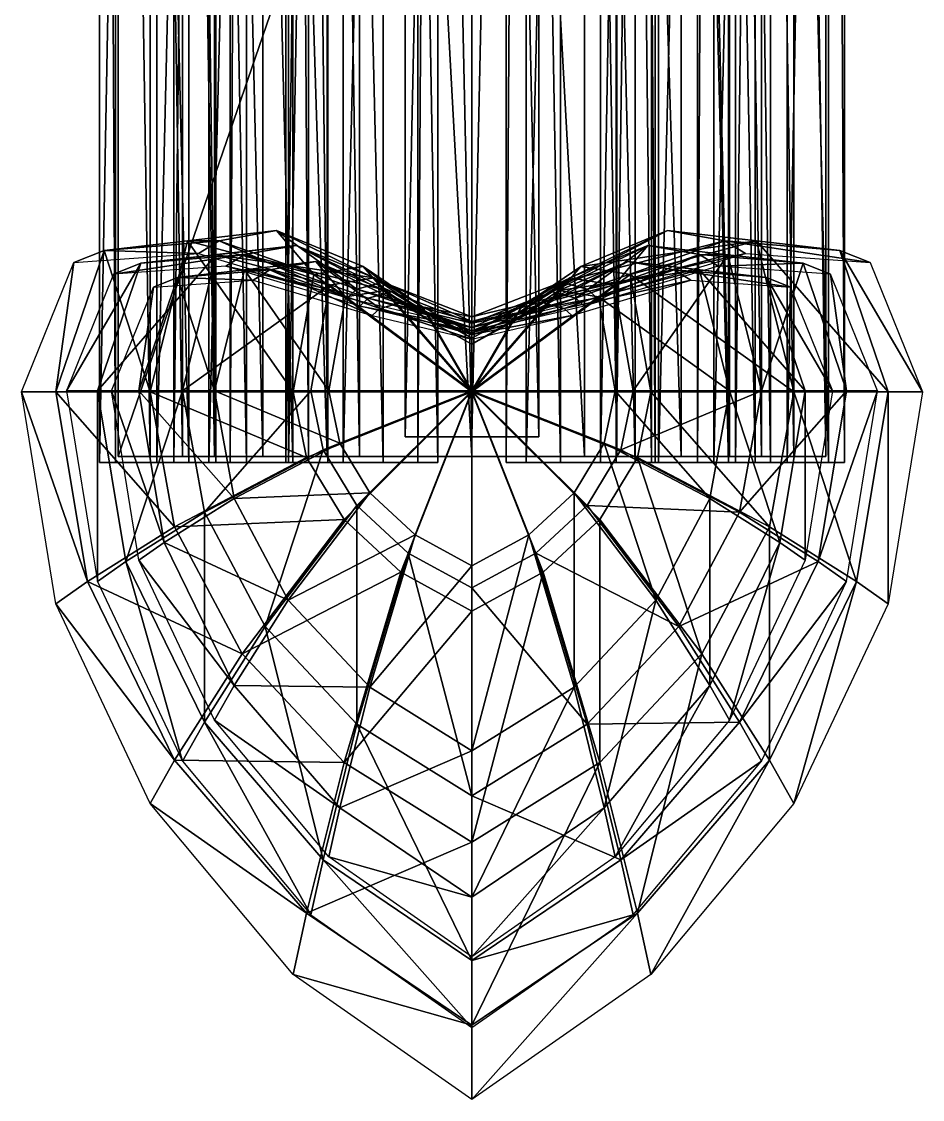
# Model space of a CAD drawing. Header units: metres. Extents: x -1.83 to 1.83, y -2.28 to 6.34.
# Drawn here: x -0.875 to 0.875, y -2.285 to -0.19 of the extents above; entities that cross this region are included whole.
import ezdxf

# ---------------------------------------------------------------- set-up
doc = ezdxf.new("R2010")
doc.units = ezdxf.units.M

msp = doc.modelspace()

# ---------------------------------------------------------------- linework, layer by layer
at = {"layer": 'Prism'}
for points in [[(-0.3562, -1.047, 0.4436), (-0.2502, 4.953, 0.5496), (-0.2502, -1.047, 0.5496)], [(-0.3562, -1.047, 0.4436), (-0.3562, 4.953, 0.4436), (-0.2502, 4.953, 0.5496)], [(-0.3174, -1.047, 0.2987), (-0.3562, 4.953, 0.4436), (-0.3562, -1.047, 0.4436)], [(-0.3174, -1.047, 0.2987), (-0.3174, 4.953, 0.2987), (-0.3562, 4.953, 0.4436)], [(-0.1725, -1.047, 0.2598), (-0.3174, 4.953, 0.2987), (-0.3174, -1.047, 0.2987)], [(-0.1725, -1.047, 0.2598), (-0.1725, 4.953, 0.2598), (-0.3174, 4.953, 0.2987)], [(-0.2502, -1.047, 0.5496), (-0.1053, 4.953, 0.5108), (-0.1053, -1.047, 0.5108)], [(-0.2502, -1.047, 0.5496), (-0.2502, 4.953, 0.5496), (-0.1053, 4.953, 0.5108)], [(-0.0665, -1.047, 0.3659), (-0.1725, 4.953, 0.2598), (-0.1725, -1.047, 0.2598)], [(-0.0665, -1.047, 0.3659), (-0.0665, 4.953, 0.3659), (-0.1725, 4.953, 0.2598)], [(-0.1053, -1.047, 0.5108), (-0.0665, 4.953, 0.3659), (-0.0665, -1.047, 0.3659)], [(-0.1053, -1.047, 0.5108), (-0.1053, 4.953, 0.5108), (-0.0665, 4.953, 0.3659)], [(-0.1053, -1.047, 0.5108), (-0.3562, -1.047, 0.4436), (-0.2502, -1.047, 0.5496)], [(-0.1725, -1.047, 0.2598), (-0.3562, -1.047, 0.4436), (-0.1053, -1.047, 0.5108)], [(-0.3174, -1.047, 0.2987), (-0.3562, -1.047, 0.4436), (-0.1725, -1.047, 0.2598)], [(-0.1053, -1.047, 0.5108), (-0.0665, -1.047, 0.3659), (-0.1725, -1.047, 0.2598)]]:
    msp.add_3dface(points, dxfattribs=at)
at = {"layer": 'Prism 1'}
for points in [[(-0.5795, -1.047, 0.3274), (-0.5114, 4.953, 0.4611), (-0.5114, -1.047, 0.4611)], [(-0.5795, -1.047, 0.3274), (-0.5795, 4.953, 0.3274), (-0.5114, 4.953, 0.4611)], [(-0.4978, -1.047, 0.2016), (-0.5795, 4.953, 0.3274), (-0.5795, -1.047, 0.3274)], [(-0.4978, -1.047, 0.2016), (-0.4978, 4.953, 0.2016), (-0.5795, 4.953, 0.3274)], [(-0.5114, -1.047, 0.4611), (-0.3616, 4.953, 0.4689), (-0.3616, -1.047, 0.4689)], [(-0.5114, -1.047, 0.4611), (-0.5114, 4.953, 0.4611), (-0.3616, 4.953, 0.4689)], [(-0.348, -1.047, 0.2095), (-0.4978, 4.953, 0.2016), (-0.4978, -1.047, 0.2016)], [(-0.348, -1.047, 0.2095), (-0.348, 4.953, 0.2095), (-0.4978, 4.953, 0.2016)], [(-0.3616, -1.047, 0.4689), (-0.2799, 4.953, 0.3431), (-0.2799, -1.047, 0.3431)], [(-0.3616, -1.047, 0.4689), (-0.3616, 4.953, 0.4689), (-0.2799, 4.953, 0.3431)], [(-0.2799, -1.047, 0.3431), (-0.348, 4.953, 0.2095), (-0.348, -1.047, 0.2095)], [(-0.2799, -1.047, 0.3431), (-0.2799, 4.953, 0.3431), (-0.348, 4.953, 0.2095)], [(-0.3616, -1.047, 0.4689), (-0.5795, -1.047, 0.3274), (-0.5114, -1.047, 0.4611)], [(-0.348, -1.047, 0.2095), (-0.5795, -1.047, 0.3274), (-0.3616, -1.047, 0.4689)], [(-0.4978, -1.047, 0.2016), (-0.5795, -1.047, 0.3274), (-0.348, -1.047, 0.2095)], [(-0.3616, -1.047, 0.4689), (-0.2799, -1.047, 0.3431), (-0.348, -1.047, 0.2095)]]:
    msp.add_3dface(points, dxfattribs=at)
at = {"layer": 'Prism 17'}
for points in [[(-0.6875, -1.0354, 0.0393), (0.6875, 2.9646, 0.0393), (0.6875, -1.0354, 0.0393)], [(-0.6875, -1.0354, 0.0393), (-0.6875, 2.9646, 0.0393), (0.6875, 2.9646, 0.0393)], [(-0.625, -1.0354, -0.0545), (-0.6875, 2.9646, 0.0393), (-0.6875, -1.0354, 0.0393)], [(-0.625, -1.0354, -0.0545), (-0.625, 2.9646, -0.0545), (-0.6875, 2.9646, 0.0393)], [(-0.5625, -1.0354, 0.008), (-0.625, 2.9646, -0.0545), (-0.625, -1.0354, -0.0545)], [(-0.5625, -1.0354, 0.008), (-0.5625, 2.9646, 0.008), (-0.625, 2.9646, -0.0545)], [(-0.5, -1.0354, -0.0857), (-0.5625, 2.9646, 0.008), (-0.5625, -1.0354, 0.008)], [(-0.5, -1.0354, -0.0857), (-0.5, 2.9646, -0.0857), (-0.5625, 2.9646, 0.008)], [(-0.4063, -1.0354, -0.0232), (-0.5, 2.9646, -0.0857), (-0.5, -1.0354, -0.0857)], [(-0.4063, -1.0354, -0.0232), (-0.4063, 2.9646, -0.0232), (-0.5, 2.9646, -0.0857)], [(-0.2813, -1.0354, -0.117), (-0.4063, 2.9646, -0.0232), (-0.4063, -1.0354, -0.0232)], [(-0.2813, -1.0354, -0.117), (-0.2813, 2.9646, -0.117), (-0.4063, 2.9646, -0.0232)], [(-0.2188, -1.0354, -0.0545), (-0.2813, 2.9646, -0.117), (-0.2813, -1.0354, -0.117)], [(-0.2188, -1.0354, -0.0545), (-0.2188, 2.9646, -0.0545), (-0.2813, 2.9646, -0.117)], [(0, -1.0354, -0.117), (-0.2188, 2.9646, -0.0545), (-0.2188, -1.0354, -0.0545)], [(0, -1.0354, -0.117), (0, 2.9646, -0.117), (-0.2188, 2.9646, -0.0545)], [(0.2187, -1.0354, -0.0545), (0, 2.9646, -0.117), (0, -1.0354, -0.117)], [(0.2187, -1.0354, -0.0545), (0.2187, 2.9646, -0.0545), (0, 2.9646, -0.117)], [(0.2812, -1.0354, -0.117), (0.2187, 2.9646, -0.0545), (0.2187, -1.0354, -0.0545)], [(0.2812, -1.0354, -0.117), (0.2812, 2.9646, -0.117), (0.2187, 2.9646, -0.0545)], [(0.4062, -1.0354, -0.0232), (0.2812, 2.9646, -0.117), (0.2812, -1.0354, -0.117)], [(0.4062, -1.0354, -0.0232), (0.4062, 2.9646, -0.0232), (0.2812, 2.9646, -0.117)], [(0.5, -1.0354, -0.0857), (0.4062, 2.9646, -0.0232), (0.4062, -1.0354, -0.0232)], [(0.5, -1.0354, -0.0857), (0.5, 2.9646, -0.0857), (0.4062, 2.9646, -0.0232)], [(0.5625, -1.0354, 0.008), (0.5, 2.9646, -0.0857), (0.5, -1.0354, -0.0857)], [(0.5625, -1.0354, 0.008), (0.5625, 2.9646, 0.008), (0.5, 2.9646, -0.0857)], [(0.625, -1.0354, -0.0545), (0.5625, 2.9646, 0.008), (0.5625, -1.0354, 0.008)], [(0.625, -1.0354, -0.0545), (0.625, 2.9646, -0.0545), (0.5625, 2.9646, 0.008)], [(0.6875, -1.0354, 0.0393), (0.625, 2.9646, -0.0545), (0.625, -1.0354, -0.0545)], [(0.6875, -1.0354, 0.0393), (0.6875, 2.9646, 0.0393), (0.625, 2.9646, -0.0545)], [(-0.5625, -1.0354, 0.008), (-0.6875, -1.0354, 0.0393), (0.5625, -1.0354, 0.008)], [(-0.625, -1.0354, -0.0545), (-0.6875, -1.0354, 0.0393), (-0.5625, -1.0354, 0.008)], [(-0.6875, -1.0354, 0.0393), (0.6875, -1.0354, 0.0393), (0.5625, -1.0354, 0.008)], [(-0.4063, -1.0354, -0.0232), (-0.5625, -1.0354, 0.008), (0.4062, -1.0354, -0.0232)], [(-0.4063, -1.0354, -0.0232), (-0.5, -1.0354, -0.0857), (-0.5625, -1.0354, 0.008)], [(0.5625, -1.0354, 0.008), (0.4062, -1.0354, -0.0232), (-0.5625, -1.0354, 0.008)], [(-0.2813, -1.0354, -0.117), (-0.4063, -1.0354, -0.0232), (-0.2188, -1.0354, -0.0545)], [(-0.2188, -1.0354, -0.0545), (-0.4063, -1.0354, -0.0232), (0.2187, -1.0354, -0.0545)], [(0.2187, -1.0354, -0.0545), (-0.4063, -1.0354, -0.0232), (0.4062, -1.0354, -0.0232)], [(-0.2188, -1.0354, -0.0545), (0.2187, -1.0354, -0.0545), (0, -1.0354, -0.117)], [(0.4062, -1.0354, -0.0232), (0.2812, -1.0354, -0.117), (0.2187, -1.0354, -0.0545)], [(0.5625, -1.0354, 0.008), (0.5, -1.0354, -0.0857), (0.4062, -1.0354, -0.0232)], [(0.5625, -1.0354, 0.008), (0.6875, -1.0354, 0.0393), (0.625, -1.0354, -0.0545)]]:
    msp.add_3dface(points, dxfattribs=at)
at = {"layer": 'Prism 2'}
for points in [[(-0.7237, -1.047, 0.2018), (-0.6122, 4.953, 0.3021), (-0.6122, -1.047, 0.3021)], [(-0.7237, -1.047, 0.2018), (-0.7237, 4.953, 0.2018), (-0.6122, 4.953, 0.3021)], [(-0.6925, -1.047, 0.0551), (-0.7237, 4.953, 0.2018), (-0.7237, -1.047, 0.2018)], [(-0.6925, -1.047, 0.0551), (-0.6925, 4.953, 0.0551), (-0.7237, 4.953, 0.2018)], [(-0.5498, -1.047, 0.0087), (-0.6925, 4.953, 0.0551), (-0.6925, -1.047, 0.0551)], [(-0.5498, -1.047, 0.0087), (-0.5498, 4.953, 0.0087), (-0.6925, 4.953, 0.0551)], [(-0.6122, -1.047, 0.3021), (-0.4695, 4.953, 0.2558), (-0.4695, -1.047, 0.2558)], [(-0.6122, -1.047, 0.3021), (-0.6122, 4.953, 0.3021), (-0.4695, 4.953, 0.2558)], [(-0.4383, -1.047, 0.1091), (-0.5498, 4.953, 0.0087), (-0.5498, -1.047, 0.0087)], [(-0.4383, -1.047, 0.1091), (-0.4383, 4.953, 0.1091), (-0.5498, 4.953, 0.0087)], [(-0.4695, -1.047, 0.2558), (-0.4383, 4.953, 0.1091), (-0.4383, -1.047, 0.1091)], [(-0.4695, -1.047, 0.2558), (-0.4695, 4.953, 0.2558), (-0.4383, 4.953, 0.1091)], [(-0.4695, -1.047, 0.2558), (-0.7237, -1.047, 0.2018), (-0.6122, -1.047, 0.3021)], [(-0.5498, -1.047, 0.0087), (-0.7237, -1.047, 0.2018), (-0.4695, -1.047, 0.2558)], [(-0.6925, -1.047, 0.0551), (-0.7237, -1.047, 0.2018), (-0.5498, -1.047, 0.0087)], [(-0.4695, -1.047, 0.2558), (-0.4383, -1.047, 0.1091), (-0.5498, -1.047, 0.0087)]]:
    msp.add_3dface(points, dxfattribs=at)
at = {"layer": 'Prism 3'}
for points in [[(-0.1299, -0.997, 0.5274), (0, 5.003, 0.6024), (0, -0.997, 0.6024)], [(-0.1299, -0.997, 0.5274), (-0.1299, 5.003, 0.5274), (0, 5.003, 0.6024)], [(-0.1299, -0.997, 0.3774), (-0.1299, 5.003, 0.5274), (-0.1299, -0.997, 0.5274)], [(-0.1299, -0.997, 0.3774), (-0.1299, 5.003, 0.3774), (-0.1299, 5.003, 0.5274)], [(0, -0.997, 0.3024), (-0.1299, 5.003, 0.3774), (-0.1299, -0.997, 0.3774)], [(0, -0.997, 0.3024), (0, 5.003, 0.3024), (-0.1299, 5.003, 0.3774)], [(0.1299, -0.997, 0.3774), (0, 5.003, 0.3024), (0, -0.997, 0.3024)], [(0.1299, -0.997, 0.3774), (0.1299, 5.003, 0.3774), (0, 5.003, 0.3024)], [(0, -0.997, 0.6024), (0.1299, 5.003, 0.5274), (0.1299, -0.997, 0.5274)], [(0, -0.997, 0.6024), (0, 5.003, 0.6024), (0.1299, 5.003, 0.5274)], [(0.1299, -0.997, 0.5274), (0.1299, 5.003, 0.3774), (0.1299, -0.997, 0.3774)], [(0.1299, -0.997, 0.5274), (0.1299, 5.003, 0.5274), (0.1299, 5.003, 0.3774)], [(0, -0.997, 0.6024), (-0.1299, -0.997, 0.3774), (-0.1299, -0.997, 0.5274)], [(0.1299, -0.997, 0.3774), (-0.1299, -0.997, 0.3774), (0, -0.997, 0.6024)], [(0, -0.997, 0.3024), (-0.1299, -0.997, 0.3774), (0.1299, -0.997, 0.3774)], [(0, -0.997, 0.6024), (0.1299, -0.997, 0.5274), (0.1299, -0.997, 0.3774)]]:
    msp.add_3dface(points, dxfattribs=at)
at = {"layer": 'Prism 4'}
for points in [[(0.4383, -1.047, 0.1091), (0.4695, 4.953, 0.2558), (0.4695, -1.047, 0.2558)], [(0.4383, -1.047, 0.1091), (0.4383, 4.953, 0.1091), (0.4695, 4.953, 0.2558)], [(0.5498, -1.047, 0.0087), (0.4383, 4.953, 0.1091), (0.4383, -1.047, 0.1091)], [(0.5498, -1.047, 0.0087), (0.5498, 4.953, 0.0087), (0.4383, 4.953, 0.1091)], [(0.4695, -1.047, 0.2558), (0.6122, 4.953, 0.3021), (0.6122, -1.047, 0.3021)], [(0.4695, -1.047, 0.2558), (0.4695, 4.953, 0.2558), (0.6122, 4.953, 0.3021)], [(0.6925, -1.047, 0.0551), (0.5498, 4.953, 0.0087), (0.5498, -1.047, 0.0087)], [(0.6925, -1.047, 0.0551), (0.6925, 4.953, 0.0551), (0.5498, 4.953, 0.0087)], [(0.6122, -1.047, 0.3021), (0.7237, 4.953, 0.2018), (0.7237, -1.047, 0.2018)], [(0.6122, -1.047, 0.3021), (0.6122, 4.953, 0.3021), (0.7237, 4.953, 0.2018)], [(0.7237, -1.047, 0.2018), (0.6925, 4.953, 0.0551), (0.6925, -1.047, 0.0551)], [(0.7237, -1.047, 0.2018), (0.7237, 4.953, 0.2018), (0.6925, 4.953, 0.0551)], [(0.4695, -1.047, 0.2558), (0.5498, -1.047, 0.0087), (0.4383, -1.047, 0.1091)], [(0.7237, -1.047, 0.2018), (0.5498, -1.047, 0.0087), (0.4695, -1.047, 0.2558)], [(0.4695, -1.047, 0.2558), (0.6122, -1.047, 0.3021), (0.7237, -1.047, 0.2018)], [(0.6925, -1.047, 0.0551), (0.5498, -1.047, 0.0087), (0.7237, -1.047, 0.2018)]]:
    msp.add_3dface(points, dxfattribs=at)
at = {"layer": 'Prism 5'}
for points in [[(0.2803, -1.047, 0.3433), (0.362, 4.953, 0.4691), (0.362, -1.047, 0.4691)], [(0.2803, -1.047, 0.3433), (0.2803, 4.953, 0.3433), (0.362, 4.953, 0.4691)], [(0.3484, -1.047, 0.2096), (0.2803, 4.953, 0.3433), (0.2803, -1.047, 0.3433)], [(0.3484, -1.047, 0.2096), (0.3484, 4.953, 0.2096), (0.2803, 4.953, 0.3433)], [(0.4982, -1.047, 0.2018), (0.3484, 4.953, 0.2096), (0.3484, -1.047, 0.2096)], [(0.4982, -1.047, 0.2018), (0.4982, 4.953, 0.2018), (0.3484, 4.953, 0.2096)], [(0.362, -1.047, 0.4691), (0.5118, 4.953, 0.4612), (0.5118, -1.047, 0.4612)], [(0.362, -1.047, 0.4691), (0.362, 4.953, 0.4691), (0.5118, 4.953, 0.4612)], [(0.5799, -1.047, 0.3276), (0.4982, 4.953, 0.2018), (0.4982, -1.047, 0.2018)], [(0.5799, -1.047, 0.3276), (0.5799, 4.953, 0.3276), (0.4982, 4.953, 0.2018)], [(0.5118, -1.047, 0.4612), (0.5799, 4.953, 0.3276), (0.5799, -1.047, 0.3276)], [(0.5118, -1.047, 0.4612), (0.5118, 4.953, 0.4612), (0.5799, 4.953, 0.3276)], [(0.362, -1.047, 0.4691), (0.3484, -1.047, 0.2096), (0.2803, -1.047, 0.3433)], [(0.5799, -1.047, 0.3276), (0.3484, -1.047, 0.2096), (0.362, -1.047, 0.4691)], [(0.4982, -1.047, 0.2018), (0.3484, -1.047, 0.2096), (0.5799, -1.047, 0.3276)], [(0.362, -1.047, 0.4691), (0.5118, -1.047, 0.4612), (0.5799, -1.047, 0.3276)]]:
    msp.add_3dface(points, dxfattribs=at)
at = {"layer": 'Prism 6'}
for points in [[(0.0662, -1.047, 0.3657), (0.105, 4.953, 0.5106), (0.105, -1.047, 0.5106)], [(0.0662, -1.047, 0.3657), (0.0662, 4.953, 0.3657), (0.105, 4.953, 0.5106)], [(0.1722, -1.047, 0.2596), (0.0662, 4.953, 0.3657), (0.0662, -1.047, 0.3657)], [(0.1722, -1.047, 0.2596), (0.1722, 4.953, 0.2596), (0.0662, 4.953, 0.3657)], [(0.105, -1.047, 0.5106), (0.2499, 4.953, 0.5494), (0.2499, -1.047, 0.5494)], [(0.105, -1.047, 0.5106), (0.105, 4.953, 0.5106), (0.2499, 4.953, 0.5494)], [(0.3171, -1.047, 0.2985), (0.1722, 4.953, 0.2596), (0.1722, -1.047, 0.2596)], [(0.3171, -1.047, 0.2985), (0.3171, 4.953, 0.2985), (0.1722, 4.953, 0.2596)], [(0.2499, -1.047, 0.5494), (0.3559, 4.953, 0.4434), (0.3559, -1.047, 0.4434)], [(0.2499, -1.047, 0.5494), (0.2499, 4.953, 0.5494), (0.3559, 4.953, 0.4434)], [(0.3559, -1.047, 0.4434), (0.3171, 4.953, 0.2985), (0.3171, -1.047, 0.2985)], [(0.3559, -1.047, 0.4434), (0.3559, 4.953, 0.4434), (0.3171, 4.953, 0.2985)], [(0.105, -1.047, 0.5106), (0.1722, -1.047, 0.2596), (0.0662, -1.047, 0.3657)], [(0.3559, -1.047, 0.4434), (0.1722, -1.047, 0.2596), (0.105, -1.047, 0.5106)], [(0.105, -1.047, 0.5106), (0.2499, -1.047, 0.5494), (0.3559, -1.047, 0.4434)], [(0.3171, -1.047, 0.2985), (0.1722, -1.047, 0.2596), (0.3559, -1.047, 0.4434)]]:
    msp.add_3dface(points, dxfattribs=at)
at = {"layer": 'Sphere'}
for points in [[(-0.3073, -0.682, 0.643), (-0.5525, -0.6165, 0.5246), (-0.3795, -0.5965, 0.5246)], [(-0.5525, -0.6165, 0.5246), (-0.4909, -0.6161, 0.336), (-0.3795, -0.5965, 0.5246)], [(-0.3795, -0.5965, 0.5246), (-0.4909, -0.6161, 0.336), (-0.2238, -0.71, 0.336)], [(-0.2111, -0.6664, 0.643), (-0.3795, -0.5965, 0.5246), (-0.173, -0.6967, 0.5246)], [(-0.3795, -0.5965, 0.5246), (-0.2238, -0.71, 0.336), (-0.173, -0.6967, 0.5246)], [(-0.3073, -0.682, 0.643), (-0.3795, -0.5965, 0.5246), (-0.2111, -0.6664, 0.643)], [(0.0962, -0.7443, 0.643), (0.3795, -0.5965, 0.5246), (0.2111, -0.6664, 0.643)], [(0.0962, -0.7443, 0.643), (0.173, -0.6967, 0.5246), (0.3795, -0.5965, 0.5246)], [(0.173, -0.6967, 0.5246), (0.4909, -0.6161, 0.336), (0.3795, -0.5965, 0.5246)], [(0.2111, -0.6664, 0.643), (0.3795, -0.5965, 0.5246), (0.5525, -0.6165, 0.5246)], [(0.3795, -0.5965, 0.5246), (0.7147, -0.6349, 0.336), (0.5525, -0.6165, 0.5246)], [(0.3795, -0.5965, 0.5246), (0.4909, -0.6161, 0.336), (0.7147, -0.6349, 0.336)], [(-0.5525, -0.6165, 0.5246), (-0.7147, -0.6349, 0.336), (-0.4909, -0.6161, 0.336)], [(-0.7147, -0.6349, 0.336), (-0.5312, -0.6412, 0.084), (-0.4909, -0.6161, 0.336)], [(-0.625, -0.91, 0.5246), (-0.7147, -0.6349, 0.336), (-0.5525, -0.6165, 0.5246)], [(-0.3477, -0.91, 0.643), (-0.625, -0.91, 0.5246), (-0.5525, -0.6165, 0.5246)], [(-0.3477, -0.91, 0.643), (-0.5525, -0.6165, 0.5246), (-0.3073, -0.682, 0.643)], [(-0.4909, -0.6161, 0.336), (-0.5312, -0.6412, 0.084), (-0.2422, -0.7272, 0.084)], [(-0.4909, -0.6161, 0.336), (-0.2422, -0.7272, 0.084), (-0.2238, -0.71, 0.336)], [(0.173, -0.6967, 0.5246), (0.2238, -0.71, 0.336), (0.4909, -0.6161, 0.336)], [(0.2111, -0.6664, 0.643), (0.5525, -0.6165, 0.5246), (0.3073, -0.682, 0.643)], [(0.2238, -0.71, 0.336), (0.5313, -0.6412, 0.084), (0.4909, -0.6161, 0.336)], [(0.3073, -0.682, 0.643), (0.5525, -0.6165, 0.5246), (0.625, -0.91, 0.5246)], [(0.4909, -0.6161, 0.336), (0.7734, -0.6584, 0.084), (0.7147, -0.6349, 0.336)], [(0.4909, -0.6161, 0.336), (0.5313, -0.6412, 0.084), (0.7734, -0.6584, 0.084)], [(0.5525, -0.6165, 0.5246), (0.8086, -0.91, 0.336), (0.625, -0.91, 0.5246)], [(0.5525, -0.6165, 0.5246), (0.7147, -0.6349, 0.336), (0.8086, -0.91, 0.336)], [(-0.625, -0.91, 0.5246), (-0.8086, -0.91, 0.336), (-0.7147, -0.6349, 0.336)], [(-0.8086, -0.91, 0.336), (-0.7734, -0.6584, 0.084), (-0.7147, -0.6349, 0.336)], [(-0.7147, -0.6349, 0.336), (-0.7734, -0.6584, 0.084), (-0.5312, -0.6412, 0.084)], [(0.2238, -0.71, 0.336), (0.2422, -0.7272, 0.084), (0.5313, -0.6412, 0.084)], [(0.7147, -0.6349, 0.336), (0.875, -0.91, 0.084), (0.8086, -0.91, 0.336)], [(0.7147, -0.6349, 0.336), (0.7734, -0.6584, 0.084), (0.875, -0.91, 0.084)], [(-0.8086, -0.91, 0.336), (-0.875, -0.91, 0.084), (-0.7734, -0.6584, 0.084)], [(0, -0.91, 0.684), (-0.3073, -0.682, 0.643), (-0.2111, -0.6664, 0.643)], [(0, -0.91, 0.684), (-0.2111, -0.6664, 0.643), (-0.0962, -0.7443, 0.643)], [(-0.2111, -0.6664, 0.643), (-0.173, -0.6967, 0.5246), (-0.0962, -0.7443, 0.643)], [(0, -0.91, 0.684), (-0.2111, -0.6664, 0.643), (0, -0.91, 0.684)], [(0, -0.91, 0.684), (0.2111, -0.6664, 0.643), (0.3073, -0.682, 0.643)], [(0, -0.91, 0.684), (0.2111, -0.6664, 0.643), (0, -0.91, 0.684)], [(0, -0.91, 0.684), (0.0962, -0.7443, 0.643), (0.2111, -0.6664, 0.643)], [(0, -0.91, 0.684), (-0.3477, -0.91, 0.643), (-0.3073, -0.682, 0.643)], [(0, -0.91, 0.684), (-0.3073, -0.682, 0.643), (0, -0.91, 0.684)], [(0, -0.91, 0.684), (0.3073, -0.682, 0.643), (0.3477, -0.91, 0.643)], [(0, -0.91, 0.684), (0.3073, -0.682, 0.643), (0, -0.91, 0.684)], [(0.3073, -0.682, 0.643), (0.625, -0.91, 0.5246), (0.3477, -0.91, 0.643)], [(-0.2238, -0.71, 0.336), (-0.2422, -0.7272, 0.084), (0, -0.785, 0.084)], [(-0.173, -0.6967, 0.5246), (-0.2238, -0.71, 0.336), (0, -0.7733, 0.336)], [(-0.2238, -0.71, 0.336), (0, -0.785, 0.084), (0, -0.7733, 0.336)], [(-0.0962, -0.7443, 0.643), (-0.173, -0.6967, 0.5246), (0, -0.7642, 0.5246)], [(-0.173, -0.6967, 0.5246), (0, -0.7733, 0.336), (0, -0.7642, 0.5246)], [(0, -0.7967, 0.643), (0.173, -0.6967, 0.5246), (0.0962, -0.7443, 0.643)], [(0, -0.7967, 0.643), (0, -0.7642, 0.5246), (0.173, -0.6967, 0.5246)], [(0, -0.7642, 0.5246), (0.2238, -0.71, 0.336), (0.173, -0.6967, 0.5246)], [(0, -0.7642, 0.5246), (0, -0.7733, 0.336), (0.2238, -0.71, 0.336)], [(0, -0.7733, 0.336), (0.2422, -0.7272, 0.084), (0.2238, -0.71, 0.336)], [(0, -0.7733, 0.336), (0, -0.785, 0.084), (0.2422, -0.7272, 0.084)], [(0, -0.91, 0.684), (-0.0962, -0.7443, 0.643), (0, -0.7967, 0.643)], [(-0.0962, -0.7443, 0.643), (0, -0.7642, 0.5246), (0, -0.7967, 0.643)], [(0, -0.91, 0.684), (-0.0962, -0.7443, 0.643), (0, -0.91, 0.684)], [(0, -0.91, 0.684), (0.0962, -0.7443, 0.643), (0, -0.91, 0.684)], [(0, -0.91, 0.684), (0, -0.7967, 0.643), (0.0962, -0.7443, 0.643)], [(0, -0.91, 0.684), (0, -0.7967, 0.643), (0, -0.91, 0.684)], [(-0.7472, -1.2784, 0.336), (-0.875, -0.91, 0.084), (-0.8086, -0.91, 0.336)], [(-0.7472, -1.2784, 0.336), (-0.8086, -1.3217, 0.084), (-0.875, -0.91, 0.084)], [(-0.5776, -1.172, 0.5246), (-0.8086, -0.91, 0.336), (-0.625, -0.91, 0.5246)], [(-0.5776, -1.172, 0.5246), (-0.7472, -1.2784, 0.336), (-0.8086, -0.91, 0.336)], [(-0.3213, -1.0375, 0.643), (-0.625, -0.91, 0.5246), (-0.3477, -0.91, 0.643)], [(-0.3213, -1.0375, 0.643), (-0.5776, -1.172, 0.5246), (-0.625, -0.91, 0.5246)], [(0, -0.91, 0.684), (-0.3477, -0.91, 0.643), (0, -0.91, 0.684)], [(0, -0.91, 0.684), (-0.3213, -1.0375, 0.643), (-0.3477, -0.91, 0.643)], [(0, -0.91, 0.684), (-0.3213, -1.0375, 0.643), (0, -0.91, 0.684)], [(0, -0.91, 0.684), (-0.2483, -1.1577, 0.643), (-0.3213, -1.0375, 0.643)], [(0, -0.91, 0.684), (-0.2483, -1.1577, 0.643), (0, -0.91, 0.684)], [(0, -0.91, 0.684), (-0.1381, -1.2605, 0.643), (-0.2483, -1.1577, 0.643)], [(0, -0.91, 0.684), (-0.1381, -1.2605, 0.643), (0, -0.91, 0.684)], [(0, -0.91, 0.684), (0, -1.3358, 0.643), (-0.1381, -1.2605, 0.643)], [(0, -0.91, 0.684), (0, -1.3358, 0.643), (0, -0.91, 0.684)], [(0, -0.91, 0.684), (0.1381, -1.2605, 0.643), (0, -1.3358, 0.643)], [(0, -0.91, 0.684), (0.1381, -1.2605, 0.643), (0, -0.91, 0.684)], [(0, -0.91, 0.684), (0.2483, -1.1577, 0.643), (0.1381, -1.2605, 0.643)], [(0, -0.91, 0.684), (0.2483, -1.1577, 0.643), (0, -0.91, 0.684)], [(0, -0.91, 0.684), (0.3213, -1.0375, 0.643), (0.2483, -1.1577, 0.643)], [(0, -0.91, 0.684), (0.3213, -1.0375, 0.643), (0, -0.91, 0.684)], [(0, -0.91, 0.684), (0.3477, -0.91, 0.643), (0.3213, -1.0375, 0.643)], [(0, -0.91, 0.684), (0.3477, -0.91, 0.643), (0, -0.91, 0.684)], [(0.3477, -0.91, 0.643), (0.5776, -1.172, 0.5246), (0.3213, -1.0375, 0.643)], [(0.3477, -0.91, 0.643), (0.625, -0.91, 0.5246), (0.5776, -1.172, 0.5246)], [(0.625, -0.91, 0.5246), (0.7472, -1.2784, 0.336), (0.5776, -1.172, 0.5246)], [(0.625, -0.91, 0.5246), (0.8086, -0.91, 0.336), (0.7472, -1.2784, 0.336)], [(0.8086, -0.91, 0.336), (0.8086, -1.3217, 0.084), (0.7472, -1.2784, 0.336)], [(0.8086, -0.91, 0.336), (0.875, -0.91, 0.084), (0.8086, -1.3217, 0.084)], [(-0.2483, -1.1577, 0.643), (-0.5776, -1.172, 0.5246), (-0.3213, -1.0375, 0.643)], [(0.3213, -1.0375, 0.643), (0.4464, -1.4191, 0.5246), (0.2483, -1.1577, 0.643)], [(0.3213, -1.0375, 0.643), (0.5776, -1.172, 0.5246), (0.4464, -1.4191, 0.5246)], [(-0.4464, -1.4191, 0.5246), (-0.7472, -1.2784, 0.336), (-0.5776, -1.172, 0.5246)], [(-0.2483, -1.1577, 0.643), (-0.4464, -1.4191, 0.5246), (-0.5776, -1.172, 0.5246)], [(-0.1381, -1.2605, 0.643), (-0.4464, -1.4191, 0.5246), (-0.2483, -1.1577, 0.643)], [(0.2483, -1.1577, 0.643), (0.2483, -1.6304, 0.5246), (0.1381, -1.2605, 0.643)], [(0.2483, -1.1577, 0.643), (0.4464, -1.4191, 0.5246), (0.2483, -1.6304, 0.5246)], [(0.5776, -1.172, 0.5246), (0.5776, -1.6259, 0.336), (0.4464, -1.4191, 0.5246)], [(0.5776, -1.172, 0.5246), (0.7472, -1.2784, 0.336), (0.5776, -1.6259, 0.336)], [(-0.1381, -1.2605, 0.643), (-0.2483, -1.6304, 0.5246), (-0.4464, -1.4191, 0.5246)], [(0, -1.3358, 0.643), (-0.2483, -1.6304, 0.5246), (-0.1381, -1.2605, 0.643)], [(0.1381, -1.2605, 0.643), (0, -1.785, 0.5246), (0, -1.3358, 0.643)], [(0.1381, -1.2605, 0.643), (0.2483, -1.6304, 0.5246), (0, -1.785, 0.5246)], [(-0.5776, -1.6259, 0.336), (-0.8086, -1.3217, 0.084), (-0.7472, -1.2784, 0.336)], [(-0.4464, -1.4191, 0.5246), (-0.5776, -1.6259, 0.336), (-0.7472, -1.2784, 0.336)], [(0.7472, -1.2784, 0.336), (0.625, -1.71, 0.084), (0.5776, -1.6259, 0.336)], [(0.7472, -1.2784, 0.336), (0.8086, -1.3217, 0.084), (0.625, -1.71, 0.084)], [(-0.5776, -1.6259, 0.336), (-0.625, -1.71, 0.084), (-0.8086, -1.3217, 0.084)], [(0, -1.3358, 0.643), (0, -1.785, 0.5246), (-0.2483, -1.6304, 0.5246)], [(-0.2483, -1.6304, 0.5246), (-0.5776, -1.6259, 0.336), (-0.4464, -1.4191, 0.5246)], [(0.4464, -1.4191, 0.5246), (0.3213, -1.923, 0.336), (0.2483, -1.6304, 0.5246)], [(0.4464, -1.4191, 0.5246), (0.5776, -1.6259, 0.336), (0.3213, -1.923, 0.336)], [(-0.3213, -1.923, 0.336), (-0.625, -1.71, 0.084), (-0.5776, -1.6259, 0.336)], [(-0.2483, -1.6304, 0.5246), (-0.3213, -1.923, 0.336), (-0.5776, -1.6259, 0.336)], [(0, -1.785, 0.5246), (-0.3213, -1.923, 0.336), (-0.2483, -1.6304, 0.5246)], [(0.2483, -1.6304, 0.5246), (0, -2.1405, 0.336), (0, -1.785, 0.5246)], [(0.2483, -1.6304, 0.5246), (0.3213, -1.923, 0.336), (0, -2.1405, 0.336)], [(0.5776, -1.6259, 0.336), (0.3477, -2.042, 0.084), (0.3213, -1.923, 0.336)], [(0.5776, -1.6259, 0.336), (0.625, -1.71, 0.084), (0.3477, -2.042, 0.084)], [(-0.3213, -1.923, 0.336), (-0.3477, -2.042, 0.084), (-0.625, -1.71, 0.084)], [(0, -1.785, 0.5246), (0, -2.1405, 0.336), (-0.3213, -1.923, 0.336)], [(0, -2.1405, 0.336), (-0.3477, -2.042, 0.084), (-0.3213, -1.923, 0.336)], [(0.3213, -1.923, 0.336), (0, -2.285, 0.084), (0, -2.1405, 0.336)], [(0.3213, -1.923, 0.336), (0.3477, -2.042, 0.084), (0, -2.285, 0.084)], [(0, -2.1405, 0.336), (0, -2.285, 0.084), (-0.3477, -2.042, 0.084)]]:
    msp.add_3dface(points, dxfattribs=at)
at = {"layer": 'Sphere 3'}
for points in [[(-0.3415, -0.6254, -0.0526), (-0.6433, -0.6599, 0.0125), (-0.4972, -0.6434, -0.0526)], [(-0.3415, -0.6254, -0.0526), (-0.4418, -0.643, 0.0125), (-0.6433, -0.6599, 0.0125)], [(-0.19, -0.6884, -0.0934), (-0.3415, -0.6254, -0.0526), (-0.4972, -0.6434, -0.0526)], [(-0.1557, -0.7156, -0.0526), (-0.4418, -0.643, 0.0125), (-0.3415, -0.6254, -0.0526)], [(-0.0866, -0.7585, -0.0934), (-0.3415, -0.6254, -0.0526), (-0.19, -0.6884, -0.0934)], [(-0.0866, -0.7585, -0.0934), (-0.1557, -0.7156, -0.0526), (-0.3415, -0.6254, -0.0526)], [(0.19, -0.6884, -0.0934), (0.3415, -0.6254, -0.0526), (0.1557, -0.7156, -0.0526)], [(0.3415, -0.6254, -0.0526), (0.2014, -0.7276, 0.0125), (0.1557, -0.7156, -0.0526)], [(0.2766, -0.7024, -0.0934), (0.3415, -0.6254, -0.0526), (0.19, -0.6884, -0.0934)], [(0.3415, -0.6254, -0.0526), (0.4418, -0.643, 0.0125), (0.2014, -0.7276, 0.0125)], [(0.2766, -0.7024, -0.0934), (0.4972, -0.6434, -0.0526), (0.3415, -0.6254, -0.0526)], [(0.4972, -0.6434, -0.0526), (0.4418, -0.643, 0.0125), (0.3415, -0.6254, -0.0526)], [(-0.4972, -0.6434, -0.0526), (-0.7277, -0.9076, 0.0125), (-0.5625, -0.9076, -0.0526)], [(-0.4972, -0.6434, -0.0526), (-0.6433, -0.6599, 0.0125), (-0.7277, -0.9076, 0.0125)], [(-0.4418, -0.643, 0.0125), (-0.6961, -0.6812, 0.0994), (-0.6433, -0.6599, 0.0125)], [(-0.4418, -0.643, 0.0125), (-0.4781, -0.6657, 0.0994), (-0.6961, -0.6812, 0.0994)], [(-0.2766, -0.7024, -0.0934), (-0.4972, -0.6434, -0.0526), (-0.5625, -0.9076, -0.0526)], [(-0.19, -0.6884, -0.0934), (-0.4972, -0.6434, -0.0526), (-0.2766, -0.7024, -0.0934)], [(-0.2014, -0.7276, 0.0125), (-0.4781, -0.6657, 0.0994), (-0.4418, -0.643, 0.0125)], [(-0.1557, -0.7156, -0.0526), (-0.2014, -0.7276, 0.0125), (-0.4418, -0.643, 0.0125)], [(0.4418, -0.643, 0.0125), (0.218, -0.743, 0.0994), (0.2014, -0.7276, 0.0125)], [(0.4418, -0.643, 0.0125), (0.4781, -0.6657, 0.0994), (0.218, -0.743, 0.0994)], [(0.3129, -0.9076, -0.0934), (0.4972, -0.6434, -0.0526), (0.2766, -0.7024, -0.0934)], [(0.3129, -0.9076, -0.0934), (0.5625, -0.9076, -0.0526), (0.4972, -0.6434, -0.0526)], [(0.4972, -0.6434, -0.0526), (0.6433, -0.6599, 0.0125), (0.4418, -0.643, 0.0125)], [(0.6433, -0.6599, 0.0125), (0.4781, -0.6657, 0.0994), (0.4418, -0.643, 0.0125)], [(0.5625, -0.9076, -0.0526), (0.6433, -0.6599, 0.0125), (0.4972, -0.6434, -0.0526)], [(-0.6433, -0.6599, 0.0125), (-0.7875, -0.9076, 0.0994), (-0.7277, -0.9076, 0.0125)], [(-0.6433, -0.6599, 0.0125), (-0.6961, -0.6812, 0.0994), (-0.7875, -0.9076, 0.0994)], [(-0.2014, -0.7276, 0.0125), (-0.218, -0.743, 0.0994), (-0.4781, -0.6657, 0.0994)], [(0.6433, -0.6599, 0.0125), (0.6961, -0.6812, 0.0994), (0.4781, -0.6657, 0.0994)], [(0.5625, -0.9076, -0.0526), (0.7277, -0.9076, 0.0125), (0.6433, -0.6599, 0.0125)], [(0.7277, -0.9076, 0.0125), (0.6961, -0.6812, 0.0994), (0.6433, -0.6599, 0.0125)], [(0, -0.9076, -0.1076), (-0.19, -0.6884, -0.0934), (-0.2766, -0.7024, -0.0934)], [(0, -0.9076, -0.1076), (-0.19, -0.6884, -0.0934), (0, -0.9076, -0.1076)], [(0, -0.9076, -0.1076), (-0.0866, -0.7585, -0.0934), (-0.19, -0.6884, -0.0934)], [(0, -0.9076, -0.1076), (0.19, -0.6884, -0.0934), (0.0866, -0.7585, -0.0934)], [(0, -0.9076, -0.1076), (0.19, -0.6884, -0.0934), (0, -0.9076, -0.1076)], [(0, -0.9076, -0.1076), (0.2766, -0.7024, -0.0934), (0.19, -0.6884, -0.0934)], [(0.19, -0.6884, -0.0934), (0.1557, -0.7156, -0.0526), (0.0866, -0.7585, -0.0934)], [(0.7277, -0.9076, 0.0125), (0.7875, -0.9076, 0.0994), (0.6961, -0.6812, 0.0994)], [(-0.2766, -0.7024, -0.0934), (-0.5625, -0.9076, -0.0526), (-0.3129, -0.9076, -0.0934)], [(0, -0.9076, -0.1076), (-0.2766, -0.7024, -0.0934), (-0.3129, -0.9076, -0.0934)], [(0, -0.9076, -0.1076), (-0.2766, -0.7024, -0.0934), (0, -0.9076, -0.1076)], [(0, -0.9076, -0.1076), (0.2766, -0.7024, -0.0934), (0, -0.9076, -0.1076)], [(0, -0.9076, -0.1076), (0.3129, -0.9076, -0.0934), (0.2766, -0.7024, -0.0934)], [(0, -0.7845, 0.0125), (-0.218, -0.743, 0.0994), (-0.2014, -0.7276, 0.0125)], [(0, -0.7763, -0.0526), (-0.2014, -0.7276, 0.0125), (-0.1557, -0.7156, -0.0526)], [(0, -0.7763, -0.0526), (0, -0.7845, 0.0125), (-0.2014, -0.7276, 0.0125)], [(0, -0.8056, -0.0934), (-0.1557, -0.7156, -0.0526), (-0.0866, -0.7585, -0.0934)], [(0, -0.8056, -0.0934), (0, -0.7763, -0.0526), (-0.1557, -0.7156, -0.0526)], [(0.0866, -0.7585, -0.0934), (0.1557, -0.7156, -0.0526), (0, -0.7763, -0.0526)], [(0.1557, -0.7156, -0.0526), (0, -0.7845, 0.0125), (0, -0.7763, -0.0526)], [(0.1557, -0.7156, -0.0526), (0.2014, -0.7276, 0.0125), (0, -0.7845, 0.0125)], [(0.2014, -0.7276, 0.0125), (0, -0.7951, 0.0994), (0, -0.7845, 0.0125)], [(0.2014, -0.7276, 0.0125), (0.218, -0.743, 0.0994), (0, -0.7951, 0.0994)], [(0, -0.7845, 0.0125), (0, -0.7951, 0.0994), (-0.218, -0.743, 0.0994)], [(0, -0.9076, -0.1076), (-0.0866, -0.7585, -0.0934), (0, -0.9076, -0.1076)], [(0, -0.9076, -0.1076), (0, -0.8056, -0.0934), (-0.0866, -0.7585, -0.0934)], [(0, -0.9076, -0.1076), (0.0866, -0.7585, -0.0934), (0, -0.8056, -0.0934)], [(0.0866, -0.7585, -0.0934), (0, -0.7763, -0.0526), (0, -0.8056, -0.0934)], [(0, -0.9076, -0.1076), (0.0866, -0.7585, -0.0934), (0, -0.9076, -0.1076)], [(0, -0.9076, -0.1076), (0, -0.8056, -0.0934), (0, -0.9076, -0.1076)], [(-0.7277, -0.9076, 0.0125), (-0.7875, -0.9076, 0.0994), (-0.7277, -1.2781, 0.0994)], [(-0.5625, -0.9076, -0.0526), (-0.7277, -0.9076, 0.0125), (-0.6725, -1.2392, 0.0125)], [(-0.7277, -0.9076, 0.0125), (-0.7277, -1.2781, 0.0994), (-0.6725, -1.2392, 0.0125)], [(-0.5625, -0.9076, -0.0526), (-0.6725, -1.2392, 0.0125), (-0.5198, -1.1434, -0.0526)], [(-0.3129, -0.9076, -0.0934), (-0.5625, -0.9076, -0.0526), (-0.5198, -1.1434, -0.0526)], [(-0.3129, -0.9076, -0.0934), (-0.5198, -1.1434, -0.0526), (-0.2891, -1.0223, -0.0934)], [(0, -0.9076, -0.1076), (-0.3129, -0.9076, -0.0934), (-0.2891, -1.0223, -0.0934)], [(0, -0.9076, -0.1076), (-0.3129, -0.9076, -0.0934), (0, -0.9076, -0.1076)], [(0, -0.9076, -0.1076), (-0.2891, -1.0223, -0.0934), (-0.2235, -1.1305, -0.0934)], [(0, -0.9076, -0.1076), (-0.2891, -1.0223, -0.0934), (0, -0.9076, -0.1076)], [(0, -0.9076, -0.1076), (-0.2235, -1.1305, -0.0934), (-0.1243, -1.2231, -0.0934)], [(0, -0.9076, -0.1076), (-0.2235, -1.1305, -0.0934), (0, -0.9076, -0.1076)], [(0, -0.9076, -0.1076), (-0.1243, -1.2231, -0.0934), (0, -1.2908, -0.0934)], [(0, -0.9076, -0.1076), (-0.1243, -1.2231, -0.0934), (0, -0.9076, -0.1076)], [(0, -0.9076, -0.1076), (0.3129, -0.9076, -0.0934), (0, -0.9076, -0.1076)], [(0, -0.9076, -0.1076), (0.2891, -1.0223, -0.0934), (0.3129, -0.9076, -0.0934)], [(0, -0.9076, -0.1076), (0.2891, -1.0223, -0.0934), (0, -0.9076, -0.1076)], [(0, -0.9076, -0.1076), (0.2235, -1.1305, -0.0934), (0.2891, -1.0223, -0.0934)], [(0, -0.9076, -0.1076), (0.2235, -1.1305, -0.0934), (0, -0.9076, -0.1076)], [(0, -0.9076, -0.1076), (0.1243, -1.2231, -0.0934), (0.2235, -1.1305, -0.0934)], [(0, -0.9076, -0.1076), (0.1243, -1.2231, -0.0934), (0, -0.9076, -0.1076)], [(0, -0.9076, -0.1076), (0, -1.2908, -0.0934), (0.1243, -1.2231, -0.0934)], [(0, -0.9076, -0.1076), (0, -1.2908, -0.0934), (0, -0.9076, -0.1076)], [(0.2891, -1.0223, -0.0934), (0.5625, -0.9076, -0.0526), (0.3129, -0.9076, -0.0934)], [(0.2891, -1.0223, -0.0934), (0.5198, -1.1434, -0.0526), (0.5625, -0.9076, -0.0526)], [(0.5198, -1.1434, -0.0526), (0.7277, -0.9076, 0.0125), (0.5625, -0.9076, -0.0526)], [(0.5198, -1.1434, -0.0526), (0.6725, -1.2392, 0.0125), (0.7277, -0.9076, 0.0125)], [(0.6725, -1.2392, 0.0125), (0.7875, -0.9076, 0.0994), (0.7277, -0.9076, 0.0125)], [(0.6725, -1.2392, 0.0125), (0.7277, -1.2781, 0.0994), (0.7875, -0.9076, 0.0994)], [(-0.2891, -1.0223, -0.0934), (-0.5198, -1.1434, -0.0526), (-0.4018, -1.3658, -0.0526)], [(-0.2891, -1.0223, -0.0934), (-0.4018, -1.3658, -0.0526), (-0.2235, -1.1305, -0.0934)], [(0.2235, -1.1305, -0.0934), (0.5198, -1.1434, -0.0526), (0.2891, -1.0223, -0.0934)], [(-0.2235, -1.1305, -0.0934), (-0.4018, -1.3658, -0.0526), (-0.2235, -1.5559, -0.0526)], [(-0.2235, -1.1305, -0.0934), (-0.2235, -1.5559, -0.0526), (-0.1243, -1.2231, -0.0934)], [(0.1243, -1.2231, -0.0934), (0.4018, -1.3658, -0.0526), (0.2235, -1.1305, -0.0934)], [(0.2235, -1.1305, -0.0934), (0.4018, -1.3658, -0.0526), (0.5198, -1.1434, -0.0526)], [(-0.5198, -1.1434, -0.0526), (-0.6725, -1.2392, 0.0125), (-0.5198, -1.5519, 0.0125)], [(-0.5198, -1.1434, -0.0526), (-0.5198, -1.5519, 0.0125), (-0.4018, -1.3658, -0.0526)], [(0.4018, -1.3658, -0.0526), (0.6725, -1.2392, 0.0125), (0.5198, -1.1434, -0.0526)], [(-0.1243, -1.2231, -0.0934), (-0.2235, -1.5559, -0.0526), (0, -1.6951, -0.0526)], [(-0.1243, -1.2231, -0.0934), (0, -1.6951, -0.0526), (0, -1.2908, -0.0934)], [(0, -1.2908, -0.0934), (0.2235, -1.5559, -0.0526), (0.1243, -1.2231, -0.0934)], [(0.1243, -1.2231, -0.0934), (0.2235, -1.5559, -0.0526), (0.4018, -1.3658, -0.0526)], [(-0.6725, -1.2392, 0.0125), (-0.7277, -1.2781, 0.0994), (-0.5625, -1.6276, 0.0994)], [(-0.6725, -1.2392, 0.0125), (-0.5625, -1.6276, 0.0994), (-0.5198, -1.5519, 0.0125)], [(0.4018, -1.3658, -0.0526), (0.5198, -1.5519, 0.0125), (0.6725, -1.2392, 0.0125)], [(0.5198, -1.5519, 0.0125), (0.7277, -1.2781, 0.0994), (0.6725, -1.2392, 0.0125)], [(0, -1.2908, -0.0934), (0, -1.6951, -0.0526), (0.2235, -1.5559, -0.0526)], [(0.5198, -1.5519, 0.0125), (0.5625, -1.6276, 0.0994), (0.7277, -1.2781, 0.0994)], [(-0.4018, -1.3658, -0.0526), (-0.5198, -1.5519, 0.0125), (-0.2891, -1.8193, 0.0125)], [(-0.4018, -1.3658, -0.0526), (-0.2891, -1.8193, 0.0125), (-0.2235, -1.5559, -0.0526)], [(0.2235, -1.5559, -0.0526), (0.5198, -1.5519, 0.0125), (0.4018, -1.3658, -0.0526)], [(-0.5198, -1.5519, 0.0125), (-0.5625, -1.6276, 0.0994), (-0.3129, -1.9264, 0.0994)], [(-0.5198, -1.5519, 0.0125), (-0.3129, -1.9264, 0.0994), (-0.2891, -1.8193, 0.0125)], [(-0.2235, -1.5559, -0.0526), (-0.2891, -1.8193, 0.0125), (0, -2.015, 0.0125)], [(-0.2235, -1.5559, -0.0526), (0, -2.015, 0.0125), (0, -1.6951, -0.0526)], [(0, -1.6951, -0.0526), (0.2891, -1.8193, 0.0125), (0.2235, -1.5559, -0.0526)], [(0.2235, -1.5559, -0.0526), (0.2891, -1.8193, 0.0125), (0.5198, -1.5519, 0.0125)], [(0.2891, -1.8193, 0.0125), (0.5625, -1.6276, 0.0994), (0.5198, -1.5519, 0.0125)], [(0.2891, -1.8193, 0.0125), (0.3129, -1.9264, 0.0994), (0.5625, -1.6276, 0.0994)], [(0, -1.6951, -0.0526), (0, -2.015, 0.0125), (0.2891, -1.8193, 0.0125)], [(-0.2891, -1.8193, 0.0125), (-0.3129, -1.9264, 0.0994), (0, -2.1451, 0.0994)], [(-0.2891, -1.8193, 0.0125), (0, -2.1451, 0.0994), (0, -2.015, 0.0125)], [(0, -2.015, 0.0125), (0.3129, -1.9264, 0.0994), (0.2891, -1.8193, 0.0125)], [(0, -2.015, 0.0125), (0, -2.1451, 0.0994), (0.3129, -1.9264, 0.0994)]]:
    msp.add_3dface(points, dxfattribs=at)
at = {"layer": 'Sphere 8'}
for points in [[(-0.2458, -0.7252, 0.525), (-0.442, -0.6728, 0.5092), (-0.3036, -0.6567, 0.5092)], [(-0.442, -0.6728, 0.5092), (-0.3927, -0.6724, 0.484), (-0.3036, -0.6567, 0.5092)], [(-0.3036, -0.6567, 0.5092), (-0.3927, -0.6724, 0.484), (-0.179, -0.7476, 0.484)], [(-0.1689, -0.7127, 0.525), (-0.3036, -0.6567, 0.5092), (-0.1384, -0.7369, 0.5092)], [(-0.3036, -0.6567, 0.5092), (-0.179, -0.7476, 0.484), (-0.1384, -0.7369, 0.5092)], [(-0.2458, -0.7252, 0.525), (-0.3036, -0.6567, 0.5092), (-0.1689, -0.7127, 0.525)], [(0.077, -0.775, 0.525), (0.3036, -0.6567, 0.5092), (0.1689, -0.7127, 0.525)], [(0.077, -0.775, 0.525), (0.1384, -0.7369, 0.5092), (0.3036, -0.6567, 0.5092)], [(0.1384, -0.7369, 0.5092), (0.3927, -0.6724, 0.484), (0.3036, -0.6567, 0.5092)], [(0.1689, -0.7127, 0.525), (0.3036, -0.6567, 0.5092), (0.442, -0.6728, 0.5092)], [(0.3036, -0.6567, 0.5092), (0.5718, -0.6875, 0.484), (0.442, -0.6728, 0.5092)], [(0.3036, -0.6567, 0.5092), (0.3927, -0.6724, 0.484), (0.5718, -0.6875, 0.484)], [(-0.5, -0.9076, 0.5092), (-0.6469, -0.9076, 0.484), (-0.5718, -0.6875, 0.484)], [(-0.6469, -0.9076, 0.484), (-0.6187, -0.7063, 0.4504), (-0.5718, -0.6875, 0.484)], [(-0.5718, -0.6875, 0.484), (-0.6187, -0.7063, 0.4504), (-0.425, -0.6926, 0.4504)], [(-0.442, -0.6728, 0.5092), (-0.5718, -0.6875, 0.484), (-0.3927, -0.6724, 0.484)], [(-0.5718, -0.6875, 0.484), (-0.425, -0.6926, 0.4504), (-0.3927, -0.6724, 0.484)], [(-0.5, -0.9076, 0.5092), (-0.5718, -0.6875, 0.484), (-0.442, -0.6728, 0.5092)], [(-0.2781, -0.9076, 0.525), (-0.5, -0.9076, 0.5092), (-0.442, -0.6728, 0.5092)], [(-0.2781, -0.9076, 0.525), (-0.442, -0.6728, 0.5092), (-0.2458, -0.7252, 0.525)], [(-0.3927, -0.6724, 0.484), (-0.425, -0.6926, 0.4504), (-0.1937, -0.7613, 0.4504)], [(-0.3927, -0.6724, 0.484), (-0.1937, -0.7613, 0.4504), (-0.179, -0.7476, 0.484)], [(0.1384, -0.7369, 0.5092), (0.179, -0.7476, 0.484), (0.3927, -0.6724, 0.484)], [(0.1689, -0.7127, 0.525), (0.442, -0.6728, 0.5092), (0.2458, -0.7252, 0.525)], [(0.179, -0.7476, 0.484), (0.425, -0.6926, 0.4504), (0.3927, -0.6724, 0.484)], [(0.2458, -0.7252, 0.525), (0.442, -0.6728, 0.5092), (0.5, -0.9076, 0.5092)], [(0.3927, -0.6724, 0.484), (0.6188, -0.7063, 0.4504), (0.5718, -0.6875, 0.484)], [(0.3927, -0.6724, 0.484), (0.425, -0.6926, 0.4504), (0.6188, -0.7063, 0.4504)], [(0.442, -0.6728, 0.5092), (0.6469, -0.9076, 0.484), (0.5, -0.9076, 0.5092)], [(0.442, -0.6728, 0.5092), (0.5718, -0.6875, 0.484), (0.6469, -0.9076, 0.484)], [(0.5718, -0.6875, 0.484), (0.7, -0.9076, 0.4504), (0.6469, -0.9076, 0.484)], [(0.5718, -0.6875, 0.484), (0.6188, -0.7063, 0.4504), (0.7, -0.9076, 0.4504)], [(-0.6469, -0.9076, 0.484), (-0.7, -0.9076, 0.4504), (-0.6187, -0.7063, 0.4504)], [(0.179, -0.7476, 0.484), (0.1938, -0.7613, 0.4504), (0.425, -0.6926, 0.4504)], [(0, -0.9076, 0.5304), (-0.2781, -0.9076, 0.525), (-0.2458, -0.7252, 0.525)], [(0, -0.9076, 0.5304), (-0.2458, -0.7252, 0.525), (-0.1689, -0.7127, 0.525)], [(0, -0.9076, 0.5304), (-0.2458, -0.7252, 0.525), (0, -0.9076, 0.5304)], [(0, -0.9076, 0.5304), (-0.1689, -0.7127, 0.525), (-0.077, -0.775, 0.525)], [(-0.1689, -0.7127, 0.525), (-0.1384, -0.7369, 0.5092), (-0.077, -0.775, 0.525)], [(0, -0.9076, 0.5304), (-0.1689, -0.7127, 0.525), (0, -0.9076, 0.5304)], [(0, -0.9076, 0.5304), (0.1689, -0.7127, 0.525), (0.2458, -0.7252, 0.525)], [(0, -0.9076, 0.5304), (0.1689, -0.7127, 0.525), (0, -0.9076, 0.5304)], [(0, -0.9076, 0.5304), (0.077, -0.775, 0.525), (0.1689, -0.7127, 0.525)], [(0, -0.9076, 0.5304), (0.2458, -0.7252, 0.525), (0.2781, -0.9076, 0.525)], [(0, -0.9076, 0.5304), (0.2458, -0.7252, 0.525), (0, -0.9076, 0.5304)], [(0.2458, -0.7252, 0.525), (0.5, -0.9076, 0.5092), (0.2781, -0.9076, 0.525)], [(-0.179, -0.7476, 0.484), (-0.1937, -0.7613, 0.4504), (0, -0.8076, 0.4504)], [(-0.1384, -0.7369, 0.5092), (-0.179, -0.7476, 0.484), (0, -0.7982, 0.484)], [(-0.179, -0.7476, 0.484), (0, -0.8076, 0.4504), (0, -0.7982, 0.484)], [(-0.077, -0.775, 0.525), (-0.1384, -0.7369, 0.5092), (0, -0.7909, 0.5092)], [(-0.1384, -0.7369, 0.5092), (0, -0.7982, 0.484), (0, -0.7909, 0.5092)], [(0, -0.8169, 0.525), (0.1384, -0.7369, 0.5092), (0.077, -0.775, 0.525)], [(0, -0.8169, 0.525), (0, -0.7909, 0.5092), (0.1384, -0.7369, 0.5092)], [(0, -0.7909, 0.5092), (0.179, -0.7476, 0.484), (0.1384, -0.7369, 0.5092)], [(0, -0.7909, 0.5092), (0, -0.7982, 0.484), (0.179, -0.7476, 0.484)], [(0, -0.7982, 0.484), (0.1938, -0.7613, 0.4504), (0.179, -0.7476, 0.484)], [(0, -0.9076, 0.5304), (-0.077, -0.775, 0.525), (0, -0.8169, 0.525)], [(-0.077, -0.775, 0.525), (0, -0.7909, 0.5092), (0, -0.8169, 0.525)], [(0, -0.9076, 0.5304), (-0.077, -0.775, 0.525), (0, -0.9076, 0.5304)], [(0, -0.7982, 0.484), (0, -0.8076, 0.4504), (0.1938, -0.7613, 0.4504)], [(0, -0.9076, 0.5304), (0.077, -0.775, 0.525), (0, -0.9076, 0.5304)], [(0, -0.9076, 0.5304), (0, -0.8169, 0.525), (0.077, -0.775, 0.525)], [(0, -0.9076, 0.5304), (0, -0.8169, 0.525), (0, -0.9076, 0.5304)], [(-0.5978, -1.2023, 0.484), (-0.7, -0.9076, 0.4504), (-0.6469, -0.9076, 0.484)], [(-0.5978, -1.2023, 0.484), (-0.6469, -1.2369, 0.4504), (-0.7, -0.9076, 0.4504)], [(-0.4621, -1.1172, 0.5092), (-0.6469, -0.9076, 0.484), (-0.5, -0.9076, 0.5092)], [(-0.4621, -1.1172, 0.5092), (-0.5978, -1.2023, 0.484), (-0.6469, -0.9076, 0.484)], [(-0.257, -1.0096, 0.525), (-0.5, -0.9076, 0.5092), (-0.2781, -0.9076, 0.525)], [(-0.257, -1.0096, 0.525), (-0.4621, -1.1172, 0.5092), (-0.5, -0.9076, 0.5092)], [(0, -0.9076, 0.5304), (-0.2781, -0.9076, 0.525), (0, -0.9076, 0.5304)], [(0, -0.9076, 0.5304), (-0.257, -1.0096, 0.525), (-0.2781, -0.9076, 0.525)], [(0, -0.9076, 0.5304), (-0.257, -1.0096, 0.525), (0, -0.9076, 0.5304)], [(0, -0.9076, 0.5304), (-0.1987, -1.1058, 0.525), (-0.257, -1.0096, 0.525)], [(0, -0.9076, 0.5304), (-0.1987, -1.1058, 0.525), (0, -0.9076, 0.5304)], [(0, -0.9076, 0.5304), (-0.1105, -1.188, 0.525), (-0.1987, -1.1058, 0.525)], [(0, -0.9076, 0.5304), (-0.1105, -1.188, 0.525), (0, -0.9076, 0.5304)], [(0, -0.9076, 0.5304), (0, -1.2482, 0.525), (-0.1105, -1.188, 0.525)], [(0, -0.9076, 0.5304), (0, -1.2482, 0.525), (0, -0.9076, 0.5304)], [(0, -0.9076, 0.5304), (0.1105, -1.188, 0.525), (0, -1.2482, 0.525)], [(0, -0.9076, 0.5304), (0.1105, -1.188, 0.525), (0, -0.9076, 0.5304)], [(0, -0.9076, 0.5304), (0.1987, -1.1058, 0.525), (0.1105, -1.188, 0.525)], [(0, -0.9076, 0.5304), (0.1987, -1.1058, 0.525), (0, -0.9076, 0.5304)], [(0, -0.9076, 0.5304), (0.257, -1.0096, 0.525), (0.1987, -1.1058, 0.525)], [(0, -0.9076, 0.5304), (0.257, -1.0096, 0.525), (0, -0.9076, 0.5304)], [(0, -0.9076, 0.5304), (0.2781, -0.9076, 0.525), (0.257, -1.0096, 0.525)], [(0, -0.9076, 0.5304), (0.2781, -0.9076, 0.525), (0, -0.9076, 0.5304)], [(0.2781, -0.9076, 0.525), (0.4621, -1.1172, 0.5092), (0.257, -1.0096, 0.525)], [(0.2781, -0.9076, 0.525), (0.5, -0.9076, 0.5092), (0.4621, -1.1172, 0.5092)], [(0.5, -0.9076, 0.5092), (0.5978, -1.2023, 0.484), (0.4621, -1.1172, 0.5092)], [(0.5, -0.9076, 0.5092), (0.6469, -0.9076, 0.484), (0.5978, -1.2023, 0.484)], [(0.6469, -0.9076, 0.484), (0.6469, -1.2369, 0.4504), (0.5978, -1.2023, 0.484)], [(0.6469, -0.9076, 0.484), (0.7, -0.9076, 0.4504), (0.6469, -1.2369, 0.4504)], [(-0.1987, -1.1058, 0.525), (-0.4621, -1.1172, 0.5092), (-0.257, -1.0096, 0.525)], [(0.257, -1.0096, 0.525), (0.3571, -1.3148, 0.5092), (0.1987, -1.1058, 0.525)], [(0.257, -1.0096, 0.525), (0.4621, -1.1172, 0.5092), (0.3571, -1.3148, 0.5092)], [(-0.1987, -1.1058, 0.525), (-0.3571, -1.3148, 0.5092), (-0.4621, -1.1172, 0.5092)], [(-0.1105, -1.188, 0.525), (-0.3571, -1.3148, 0.5092), (-0.1987, -1.1058, 0.525)], [(0.1987, -1.1058, 0.525), (0.1987, -1.4839, 0.5092), (0.1105, -1.188, 0.525)], [(0.1987, -1.1058, 0.525), (0.3571, -1.3148, 0.5092), (0.1987, -1.4839, 0.5092)], [(-0.3571, -1.3148, 0.5092), (-0.5978, -1.2023, 0.484), (-0.4621, -1.1172, 0.5092)], [(0.4621, -1.1172, 0.5092), (0.4621, -1.4803, 0.484), (0.3571, -1.3148, 0.5092)], [(0.4621, -1.1172, 0.5092), (0.5978, -1.2023, 0.484), (0.4621, -1.4803, 0.484)], [(-0.1105, -1.188, 0.525), (-0.1987, -1.4839, 0.5092), (-0.3571, -1.3148, 0.5092)], [(0, -1.2482, 0.525), (-0.1987, -1.4839, 0.5092), (-0.1105, -1.188, 0.525)], [(0.1105, -1.188, 0.525), (0, -1.6076, 0.5092), (0, -1.2482, 0.525)], [(0.1105, -1.188, 0.525), (0.1987, -1.4839, 0.5092), (0, -1.6076, 0.5092)], [(-0.4621, -1.4803, 0.484), (-0.6469, -1.2369, 0.4504), (-0.5978, -1.2023, 0.484)], [(-0.3571, -1.3148, 0.5092), (-0.4621, -1.4803, 0.484), (-0.5978, -1.2023, 0.484)], [(0.5978, -1.2023, 0.484), (0.5, -1.5476, 0.4504), (0.4621, -1.4803, 0.484)], [(0.5978, -1.2023, 0.484), (0.6469, -1.2369, 0.4504), (0.5, -1.5476, 0.4504)], [(-0.4621, -1.4803, 0.484), (-0.5, -1.5476, 0.4504), (-0.6469, -1.2369, 0.4504)], [(0, -1.2482, 0.525), (0, -1.6076, 0.5092), (-0.1987, -1.4839, 0.5092)], [(-0.1987, -1.4839, 0.5092), (-0.4621, -1.4803, 0.484), (-0.3571, -1.3148, 0.5092)], [(0.3571, -1.3148, 0.5092), (0.257, -1.718, 0.484), (0.1987, -1.4839, 0.5092)], [(0.3571, -1.3148, 0.5092), (0.4621, -1.4803, 0.484), (0.257, -1.718, 0.484)], [(-0.257, -1.718, 0.484), (-0.5, -1.5476, 0.4504), (-0.4621, -1.4803, 0.484)], [(-0.1987, -1.4839, 0.5092), (-0.257, -1.718, 0.484), (-0.4621, -1.4803, 0.484)], [(0, -1.6076, 0.5092), (-0.257, -1.718, 0.484), (-0.1987, -1.4839, 0.5092)], [(0.1987, -1.4839, 0.5092), (0, -1.8919, 0.484), (0, -1.6076, 0.5092)], [(0.1987, -1.4839, 0.5092), (0.257, -1.718, 0.484), (0, -1.8919, 0.484)], [(0.4621, -1.4803, 0.484), (0.2781, -1.8132, 0.4504), (0.257, -1.718, 0.484)], [(0.4621, -1.4803, 0.484), (0.5, -1.5476, 0.4504), (0.2781, -1.8132, 0.4504)], [(-0.257, -1.718, 0.484), (-0.2781, -1.8132, 0.4504), (-0.5, -1.5476, 0.4504)], [(0, -1.6076, 0.5092), (0, -1.8919, 0.484), (-0.257, -1.718, 0.484)], [(0, -1.8919, 0.484), (-0.2781, -1.8132, 0.4504), (-0.257, -1.718, 0.484)], [(0.257, -1.718, 0.484), (0, -2.0076, 0.4504), (0, -1.8919, 0.484)], [(0.257, -1.718, 0.484), (0.2781, -1.8132, 0.4504), (0, -2.0076, 0.4504)], [(0, -1.8919, 0.484), (0, -2.0076, 0.4504), (-0.2781, -1.8132, 0.4504)]]:
    msp.add_3dface(points, dxfattribs=at)

doc.saveas('drawing.dxf')
